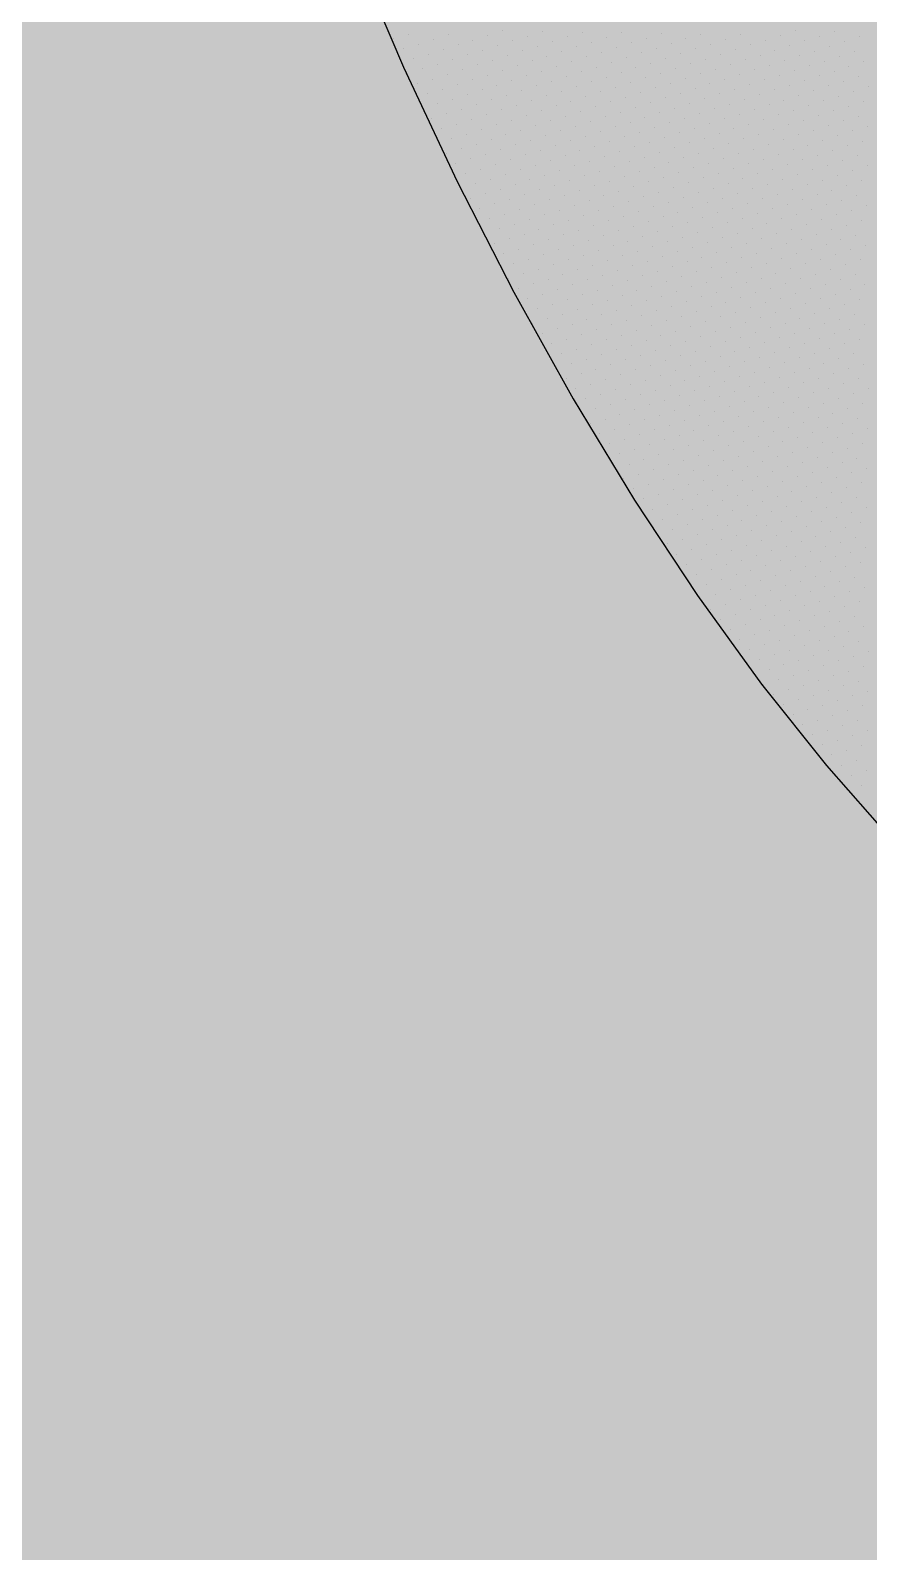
# Model space of a CAD drawing. Extents: x -427 to 62994, y 410 to 109394.
# Drawn here: x 62436.537 to 62437.392, y 108980.916 to 108982.467 of the extents above; entities that cross this region are included whole.
import ezdxf

# ---------------------------------------------------------------- set-up
doc = ezdxf.new("R2010")
doc.units = 0
doc.header["$MEASUREMENT"] = 0
for name, color, linetype in [('colore lago', 131, 'Continuous'), ('LIN010CO', 2, 'Continuous'), ('LIN018CO', 6, 'Continuous')]:
    doc.layers.add(name, color=color, linetype=linetype)

# ---------------------------------------------------------------- blocks, each defined once
blk = doc.blocks.new('*X43')
at = {"color": 0}
for p, q in [((261.756525, 628.51665), (261.756525, 628.51665)), ((261.762875, 628.51665), (261.762875, 628.51665)), ((261.769225, 628.51665), (261.769225, 628.51665)), ((261.775575, 628.51665), (261.775575, 628.51665)), ((261.781925, 628.51665), (261.781925, 628.51665)), ((261.788275, 628.51665), (261.788275, 628.51665)), ((261.794625, 628.51665), (261.794625, 628.51665)), ((261.800975, 628.51665), (261.800975, 628.51665)), ((261.807325, 628.51665), (261.807325, 628.51665)), ((261.813675, 628.51665), (261.813675, 628.51665)), ((261.820025, 628.51665), (261.820025, 628.51665)), ((261.7597, 628.5103), (261.7597, 628.5103)), ((261.76605, 628.5103), (261.76605, 628.5103)), ((261.7724, 628.5103), (261.7724, 628.5103)), ((261.77875, 628.5103), (261.77875, 628.5103)), ((261.7851, 628.5103), (261.7851, 628.5103)), ((261.79145, 628.5103), (261.79145, 628.5103)), ((261.7978, 628.5103), (261.7978, 628.5103)), ((261.80415, 628.5103), (261.80415, 628.5103)), ((261.8105, 628.5103), (261.8105, 628.5103)), ((261.81685, 628.5103), (261.81685, 628.5103)), ((261.8232, 628.5103), (261.8232, 628.5103)), ((261.82955, 628.5103), (261.82955, 628.5103)), ((261.8359, 628.5103), (261.8359, 628.5103)), ((261.84225, 628.5103), (261.84225, 628.5103)), ((261.8486, 628.5103), (261.8486, 628.5103)), ((261.85495, 628.5103), (261.85495, 628.5103)), ((261.8613, 628.5103), (261.8613, 628.5103)), ((261.86765, 628.5103), (261.86765, 628.5103)), ((261.769225, 628.50395), (261.769225, 628.50395)), ((261.775575, 628.50395), (261.775575, 628.50395)), ((261.781925, 628.50395), (261.781925, 628.50395)), ((261.788275, 628.50395), (261.788275, 628.50395)), ((261.794625, 628.50395), (261.794625, 628.50395)), ((261.800975, 628.50395), (261.800975, 628.50395)), ((261.807325, 628.50395), (261.807325, 628.50395)), ((261.813675, 628.50395), (261.813675, 628.50395)), ((261.820025, 628.50395), (261.820025, 628.50395)), ((261.826375, 628.50395), (261.826375, 628.50395)), ((261.832725, 628.50395), (261.832725, 628.50395)), ((261.839075, 628.50395), (261.839075, 628.50395)), ((261.845425, 628.50395), (261.845425, 628.50395)), ((261.851775, 628.50395), (261.851775, 628.50395)), ((261.858125, 628.50395), (261.858125, 628.50395)), ((261.864475, 628.50395), (261.864475, 628.50395)), ((261.870825, 628.50395), (261.870825, 628.50395)), ((261.877175, 628.50395), (261.877175, 628.50395)), ((261.883525, 628.50395), (261.883525, 628.50395)), ((261.889875, 628.50395), (261.889875, 628.50395)), ((261.896225, 628.50395), (261.896225, 628.50395)), ((261.902575, 628.50395), (261.902575, 628.50395)), ((261.7724, 628.4976), (261.7724, 628.4976)), ((261.77875, 628.4976), (261.77875, 628.4976)), ((261.7851, 628.4976), (261.7851, 628.4976)), ((261.79145, 628.4976), (261.79145, 628.4976)), ((261.7978, 628.4976), (261.7978, 628.4976)), ((261.80415, 628.4976), (261.80415, 628.4976)), ((261.8105, 628.4976), (261.8105, 628.4976)), ((261.81685, 628.4976), (261.81685, 628.4976)), ((261.8232, 628.4976), (261.8232, 628.4976)), ((261.82955, 628.4976), (261.82955, 628.4976)), ((261.8359, 628.4976), (261.8359, 628.4976)), ((261.84225, 628.4976), (261.84225, 628.4976)), ((261.8486, 628.4976), (261.8486, 628.4976)), ((261.85495, 628.4976), (261.85495, 628.4976)), ((261.8613, 628.4976), (261.8613, 628.4976)), ((261.86765, 628.4976), (261.86765, 628.4976)), ((261.874, 628.4976), (261.874, 628.4976)), ((261.88035, 628.4976), (261.88035, 628.4976)), ((261.8867, 628.4976), (261.8867, 628.4976)), ((261.89305, 628.4976), (261.89305, 628.4976)), ((261.8994, 628.4976), (261.8994, 628.4976)), ((261.90575, 628.4976), (261.90575, 628.4976)), ((261.9121, 628.4976), (261.9121, 628.4976)), ((261.91845, 628.4976), (261.91845, 628.4976)), ((261.9248, 628.4976), (261.9248, 628.4976)), ((261.93115, 628.4976), (261.93115, 628.4976)), ((261.781925, 628.49125), (261.781925, 628.49125)), ((261.788275, 628.49125), (261.788275, 628.49125)), ((261.794625, 628.49125), (261.794625, 628.49125)), ((261.800975, 628.49125), (261.800975, 628.49125)), ((261.807325, 628.49125), (261.807325, 628.49125)), ((261.813675, 628.49125), (261.813675, 628.49125)), ((261.820025, 628.49125), (261.820025, 628.49125)), ((261.826375, 628.49125), (261.826375, 628.49125)), ((261.832725, 628.49125), (261.832725, 628.49125)), ((261.839075, 628.49125), (261.839075, 628.49125)), ((261.845425, 628.49125), (261.845425, 628.49125)), ((261.851775, 628.49125), (261.851775, 628.49125)), ((261.858125, 628.49125), (261.858125, 628.49125)), ((261.864475, 628.49125), (261.864475, 628.49125)), ((261.870825, 628.49125), (261.870825, 628.49125)), ((261.877175, 628.49125), (261.877175, 628.49125)), ((261.883525, 628.49125), (261.883525, 628.49125)), ((261.889875, 628.49125), (261.889875, 628.49125)), ((261.896225, 628.49125), (261.896225, 628.49125)), ((261.902575, 628.49125), (261.902575, 628.49125)), ((261.908925, 628.49125), (261.908925, 628.49125)), ((261.915275, 628.49125), (261.915275, 628.49125)), ((261.921625, 628.49125), (261.921625, 628.49125)), ((261.927975, 628.49125), (261.927975, 628.49125)), ((261.934325, 628.49125), (261.934325, 628.49125)), ((261.940675, 628.49125), (261.940675, 628.49125)), ((261.947025, 628.49125), (261.947025, 628.49125)), ((261.953375, 628.49125), (261.953375, 628.49125)), ((261.959725, 628.49125), (261.959725, 628.49125)), ((261.7851, 628.4849), (261.7851, 628.4849)), ((261.79145, 628.4849), (261.79145, 628.4849)), ((261.7978, 628.4849), (261.7978, 628.4849)), ((261.80415, 628.4849), (261.80415, 628.4849)), ((261.8105, 628.4849), (261.8105, 628.4849)), ((261.81685, 628.4849), (261.81685, 628.4849)), ((261.8232, 628.4849), (261.8232, 628.4849)), ((261.82955, 628.4849), (261.82955, 628.4849)), ((261.8359, 628.4849), (261.8359, 628.4849)), ((261.84225, 628.4849), (261.84225, 628.4849)), ((261.8486, 628.4849), (261.8486, 628.4849)), ((261.85495, 628.4849), (261.85495, 628.4849)), ((261.8613, 628.4849), (261.8613, 628.4849)), ((261.86765, 628.4849), (261.86765, 628.4849)), ((261.874, 628.4849), (261.874, 628.4849)), ((261.88035, 628.4849), (261.88035, 628.4849)), ((261.8867, 628.4849), (261.8867, 628.4849)), ((261.89305, 628.4849), (261.89305, 628.4849)), ((261.8994, 628.4849), (261.8994, 628.4849)), ((261.90575, 628.4849), (261.90575, 628.4849)), ((261.9121, 628.4849), (261.9121, 628.4849)), ((261.91845, 628.4849), (261.91845, 628.4849)), ((261.9248, 628.4849), (261.9248, 628.4849)), ((261.93115, 628.4849), (261.93115, 628.4849)), ((261.9375, 628.4849), (261.9375, 628.4849)), ((261.94385, 628.4849), (261.94385, 628.4849)), ((261.9502, 628.4849), (261.9502, 628.4849)), ((261.95655, 628.4849), (261.95655, 628.4849)), ((261.9629, 628.4849), (261.9629, 628.4849)), ((261.96925, 628.4849), (261.96925, 628.4849)), ((261.9756, 628.4849), (261.9756, 628.4849)), ((261.98195, 628.4849), (261.98195, 628.4849)), ((261.9883, 628.4849), (261.9883, 628.4849)), ((261.794625, 628.47855), (261.794625, 628.47855)), ((261.800975, 628.47855), (261.800975, 628.47855)), ((261.807325, 628.47855), (261.807325, 628.47855)), ((261.813675, 628.47855), (261.813675, 628.47855)), ((261.820025, 628.47855), (261.820025, 628.47855)), ((261.826375, 628.47855), (261.826375, 628.47855)), ((261.832725, 628.47855), (261.832725, 628.47855)), ((261.839075, 628.47855), (261.839075, 628.47855)), ((261.845425, 628.47855), (261.845425, 628.47855)), ((261.851775, 628.47855), (261.851775, 628.47855)), ((261.858125, 628.47855), (261.858125, 628.47855)), ((261.864475, 628.47855), (261.864475, 628.47855)), ((261.870825, 628.47855), (261.870825, 628.47855)), ((261.877175, 628.47855), (261.877175, 628.47855)), ((261.883525, 628.47855), (261.883525, 628.47855)), ((261.889875, 628.47855), (261.889875, 628.47855)), ((261.896225, 628.47855), (261.896225, 628.47855)), ((261.902575, 628.47855), (261.902575, 628.47855)), ((261.908925, 628.47855), (261.908925, 628.47855)), ((261.915275, 628.47855), (261.915275, 628.47855)), ((261.921625, 628.47855), (261.921625, 628.47855)), ((261.927975, 628.47855), (261.927975, 628.47855)), ((261.934325, 628.47855), (261.934325, 628.47855)), ((261.940675, 628.47855), (261.940675, 628.47855)), ((261.947025, 628.47855), (261.947025, 628.47855)), ((261.953375, 628.47855), (261.953375, 628.47855)), ((261.959725, 628.47855), (261.959725, 628.47855)), ((261.966075, 628.47855), (261.966075, 628.47855)), ((261.972425, 628.47855), (261.972425, 628.47855)), ((261.978775, 628.47855), (261.978775, 628.47855)), ((261.985125, 628.47855), (261.985125, 628.47855)), ((261.991475, 628.47855), (261.991475, 628.47855)), ((261.997825, 628.47855), (261.997825, 628.47855)), ((262.004175, 628.47855), (262.004175, 628.47855)), ((262.010525, 628.47855), (262.010525, 628.47855)), ((261.7978, 628.4722), (261.7978, 628.4722)), ((261.80415, 628.4722), (261.80415, 628.4722)), ((261.8105, 628.4722), (261.8105, 628.4722)), ((261.81685, 628.4722), (261.81685, 628.4722)), ((261.8232, 628.4722), (261.8232, 628.4722)), ((261.82955, 628.4722), (261.82955, 628.4722)), ((261.8359, 628.4722), (261.8359, 628.4722)), ((261.84225, 628.4722), (261.84225, 628.4722)), ((261.8486, 628.4722), (261.8486, 628.4722)), ((261.85495, 628.4722), (261.85495, 628.4722)), ((261.8613, 628.4722), (261.8613, 628.4722)), ((261.86765, 628.4722), (261.86765, 628.4722)), ((261.874, 628.4722), (261.874, 628.4722)), ((261.88035, 628.4722), (261.88035, 628.4722)), ((261.8867, 628.4722), (261.8867, 628.4722)), ((261.89305, 628.4722), (261.89305, 628.4722)), ((261.8994, 628.4722), (261.8994, 628.4722)), ((261.90575, 628.4722), (261.90575, 628.4722)), ((261.9121, 628.4722), (261.9121, 628.4722)), ((261.91845, 628.4722), (261.91845, 628.4722)), ((261.9248, 628.4722), (261.9248, 628.4722)), ((261.93115, 628.4722), (261.93115, 628.4722)), ((261.9375, 628.4722), (261.9375, 628.4722)), ((261.94385, 628.4722), (261.94385, 628.4722)), ((261.9502, 628.4722), (261.9502, 628.4722)), ((261.95655, 628.4722), (261.95655, 628.4722)), ((261.9629, 628.4722), (261.9629, 628.4722)), ((261.96925, 628.4722), (261.96925, 628.4722)), ((261.9756, 628.4722), (261.9756, 628.4722)), ((261.98195, 628.4722), (261.98195, 628.4722)), ((261.9883, 628.4722), (261.9883, 628.4722)), ((261.99465, 628.4722), (261.99465, 628.4722)), ((262.001, 628.4722), (262.001, 628.4722)), ((262.00735, 628.4722), (262.00735, 628.4722)), ((262.0137, 628.4722), (262.0137, 628.4722)), ((262.02005, 628.4722), (262.02005, 628.4722)), ((262.0264, 628.4722), (262.0264, 628.4722)), ((262.03275, 628.4722), (262.03275, 628.4722)), ((261.807325, 628.46585), (261.807325, 628.46585)), ((261.813675, 628.46585), (261.813675, 628.46585)), ((261.820025, 628.46585), (261.820025, 628.46585)), ((261.826375, 628.46585), (261.826375, 628.46585)), ((261.832725, 628.46585), (261.832725, 628.46585)), ((261.839075, 628.46585), (261.839075, 628.46585)), ((261.845425, 628.46585), (261.845425, 628.46585)), ((261.851775, 628.46585), (261.851775, 628.46585)), ((261.858125, 628.46585), (261.858125, 628.46585)), ((261.864475, 628.46585), (261.864475, 628.46585)), ((261.870825, 628.46585), (261.870825, 628.46585)), ((261.877175, 628.46585), (261.877175, 628.46585)), ((261.883525, 628.46585), (261.883525, 628.46585)), ((261.889875, 628.46585), (261.889875, 628.46585)), ((261.896225, 628.46585), (261.896225, 628.46585)), ((261.902575, 628.46585), (261.902575, 628.46585)), ((261.908925, 628.46585), (261.908925, 628.46585)), ((261.915275, 628.46585), (261.915275, 628.46585)), ((261.921625, 628.46585), (261.921625, 628.46585)), ((261.927975, 628.46585), (261.927975, 628.46585)), ((261.934325, 628.46585), (261.934325, 628.46585)), ((261.940675, 628.46585), (261.940675, 628.46585)), ((261.947025, 628.46585), (261.947025, 628.46585)), ((261.953375, 628.46585), (261.953375, 628.46585)), ((261.959725, 628.46585), (261.959725, 628.46585)), ((261.966075, 628.46585), (261.966075, 628.46585)), ((261.972425, 628.46585), (261.972425, 628.46585)), ((261.978775, 628.46585), (261.978775, 628.46585)), ((261.985125, 628.46585), (261.985125, 628.46585)), ((261.991475, 628.46585), (261.991475, 628.46585)), ((261.997825, 628.46585), (261.997825, 628.46585)), ((262.004175, 628.46585), (262.004175, 628.46585)), ((262.010525, 628.46585), (262.010525, 628.46585)), ((262.016875, 628.46585), (262.016875, 628.46585)), ((262.023225, 628.46585), (262.023225, 628.46585)), ((262.029575, 628.46585), (262.029575, 628.46585)), ((262.035925, 628.46585), (262.035925, 628.46585)), ((262.042275, 628.46585), (262.042275, 628.46585)), ((262.048625, 628.46585), (262.048625, 628.46585)), ((262.054975, 628.46585), (262.054975, 628.46585)), ((261.81685, 628.4595), (261.81685, 628.4595)), ((261.8232, 628.4595), (261.8232, 628.4595)), ((261.82955, 628.4595), (261.82955, 628.4595)), ((261.8359, 628.4595), (261.8359, 628.4595)), ((261.84225, 628.4595), (261.84225, 628.4595)), ((261.8486, 628.4595), (261.8486, 628.4595)), ((261.85495, 628.4595), (261.85495, 628.4595)), ((261.8613, 628.4595), (261.8613, 628.4595)), ((261.86765, 628.4595), (261.86765, 628.4595)), ((261.874, 628.4595), (261.874, 628.4595)), ((261.88035, 628.4595), (261.88035, 628.4595)), ((261.8867, 628.4595), (261.8867, 628.4595)), ((261.89305, 628.4595), (261.89305, 628.4595)), ((261.8994, 628.4595), (261.8994, 628.4595)), ((261.90575, 628.4595), (261.90575, 628.4595)), ((261.9121, 628.4595), (261.9121, 628.4595)), ((261.91845, 628.4595), (261.91845, 628.4595)), ((261.9248, 628.4595), (261.9248, 628.4595)), ((261.93115, 628.4595), (261.93115, 628.4595)), ((261.9375, 628.4595), (261.9375, 628.4595)), ((261.94385, 628.4595), (261.94385, 628.4595)), ((261.9502, 628.4595), (261.9502, 628.4595)), ((261.95655, 628.4595), (261.95655, 628.4595)), ((261.9629, 628.4595), (261.9629, 628.4595)), ((261.96925, 628.4595), (261.96925, 628.4595)), ((261.9756, 628.4595), (261.9756, 628.4595)), ((261.98195, 628.4595), (261.98195, 628.4595)), ((261.9883, 628.4595), (261.9883, 628.4595)), ((261.99465, 628.4595), (261.99465, 628.4595)), ((262.001, 628.4595), (262.001, 628.4595)), ((262.00735, 628.4595), (262.00735, 628.4595)), ((262.0137, 628.4595), (262.0137, 628.4595)), ((262.02005, 628.4595), (262.02005, 628.4595)), ((262.0264, 628.4595), (262.0264, 628.4595)), ((262.03275, 628.4595), (262.03275, 628.4595)), ((262.0391, 628.4595), (262.0391, 628.4595)), ((262.04545, 628.4595), (262.04545, 628.4595)), ((262.0518, 628.4595), (262.0518, 628.4595)), ((262.05815, 628.4595), (262.05815, 628.4595)), ((262.0645, 628.4595), (262.0645, 628.4595)), ((262.07085, 628.4595), (262.07085, 628.4595)), ((261.820025, 628.45315), (261.820025, 628.45315)), ((261.826375, 628.45315), (261.826375, 628.45315)), ((261.832725, 628.45315), (261.832725, 628.45315)), ((261.839075, 628.45315), (261.839075, 628.45315)), ((261.845425, 628.45315), (261.845425, 628.45315)), ((261.851775, 628.45315), (261.851775, 628.45315)), ((261.858125, 628.45315), (261.858125, 628.45315)), ((261.864475, 628.45315), (261.864475, 628.45315)), ((261.870825, 628.45315), (261.870825, 628.45315)), ((261.877175, 628.45315), (261.877175, 628.45315)), ((261.883525, 628.45315), (261.883525, 628.45315)), ((261.889875, 628.45315), (261.889875, 628.45315)), ((261.896225, 628.45315), (261.896225, 628.45315)), ((261.902575, 628.45315), (261.902575, 628.45315)), ((261.908925, 628.45315), (261.908925, 628.45315)), ((261.915275, 628.45315), (261.915275, 628.45315)), ((261.921625, 628.45315), (261.921625, 628.45315)), ((261.927975, 628.45315), (261.927975, 628.45315)), ((261.934325, 628.45315), (261.934325, 628.45315)), ((261.940675, 628.45315), (261.940675, 628.45315)), ((261.947025, 628.45315), (261.947025, 628.45315)), ((261.953375, 628.45315), (261.953375, 628.45315)), ((261.959725, 628.45315), (261.959725, 628.45315)), ((261.966075, 628.45315), (261.966075, 628.45315)), ((261.972425, 628.45315), (261.972425, 628.45315)), ((261.978775, 628.45315), (261.978775, 628.45315)), ((261.985125, 628.45315), (261.985125, 628.45315)), ((261.991475, 628.45315), (261.991475, 628.45315)), ((261.997825, 628.45315), (261.997825, 628.45315)), ((262.004175, 628.45315), (262.004175, 628.45315)), ((262.010525, 628.45315), (262.010525, 628.45315)), ((262.016875, 628.45315), (262.016875, 628.45315)), ((262.023225, 628.45315), (262.023225, 628.45315)), ((262.029575, 628.45315), (262.029575, 628.45315)), ((262.035925, 628.45315), (262.035925, 628.45315)), ((262.042275, 628.45315), (262.042275, 628.45315)), ((262.048625, 628.45315), (262.048625, 628.45315)), ((262.054975, 628.45315), (262.054975, 628.45315)), ((262.061325, 628.45315), (262.061325, 628.45315)), ((262.067675, 628.45315), (262.067675, 628.45315)), ((262.074025, 628.45315), (262.074025, 628.45315)), ((262.080375, 628.45315), (262.080375, 628.45315)), ((262.086725, 628.45315), (262.086725, 628.45315)), ((262.093075, 628.45315), (262.093075, 628.45315)), ((261.82955, 628.4468), (261.82955, 628.4468)), ((261.8359, 628.4468), (261.8359, 628.4468)), ((261.84225, 628.4468), (261.84225, 628.4468)), ((261.8486, 628.4468), (261.8486, 628.4468)), ((261.85495, 628.4468), (261.85495, 628.4468)), ((261.8613, 628.4468), (261.8613, 628.4468)), ((261.86765, 628.4468), (261.86765, 628.4468)), ((261.874, 628.4468), (261.874, 628.4468)), ((261.88035, 628.4468), (261.88035, 628.4468)), ((261.8867, 628.4468), (261.8867, 628.4468)), ((261.89305, 628.4468), (261.89305, 628.4468)), ((261.8994, 628.4468), (261.8994, 628.4468)), ((261.90575, 628.4468), (261.90575, 628.4468)), ((261.9121, 628.4468), (261.9121, 628.4468)), ((261.91845, 628.4468), (261.91845, 628.4468)), ((261.9248, 628.4468), (261.9248, 628.4468)), ((261.93115, 628.4468), (261.93115, 628.4468)), ((261.9375, 628.4468), (261.9375, 628.4468)), ((261.94385, 628.4468), (261.94385, 628.4468)), ((261.9502, 628.4468), (261.9502, 628.4468)), ((261.95655, 628.4468), (261.95655, 628.4468)), ((261.9629, 628.4468), (261.9629, 628.4468)), ((261.96925, 628.4468), (261.96925, 628.4468)), ((261.9756, 628.4468), (261.9756, 628.4468)), ((261.98195, 628.4468), (261.98195, 628.4468)), ((261.9883, 628.4468), (261.9883, 628.4468)), ((261.99465, 628.4468), (261.99465, 628.4468)), ((262.001, 628.4468), (262.001, 628.4468)), ((262.00735, 628.4468), (262.00735, 628.4468)), ((262.0137, 628.4468), (262.0137, 628.4468)), ((262.02005, 628.4468), (262.02005, 628.4468)), ((262.0264, 628.4468), (262.0264, 628.4468)), ((262.03275, 628.4468), (262.03275, 628.4468)), ((262.0391, 628.4468), (262.0391, 628.4468)), ((262.04545, 628.4468), (262.04545, 628.4468)), ((262.0518, 628.4468), (262.0518, 628.4468)), ((262.05815, 628.4468), (262.05815, 628.4468)), ((262.0645, 628.4468), (262.0645, 628.4468)), ((262.07085, 628.4468), (262.07085, 628.4468)), ((262.0772, 628.4468), (262.0772, 628.4468)), ((262.08355, 628.4468), (262.08355, 628.4468)), ((262.0899, 628.4468), (262.0899, 628.4468)), ((262.09625, 628.4468), (262.09625, 628.4468)), ((262.1026, 628.4468), (262.1026, 628.4468)), ((262.10895, 628.4468), (262.10895, 628.4468)), ((261.832725, 628.44045), (261.832725, 628.44045)), ((261.839075, 628.44045), (261.839075, 628.44045)), ((261.84225, 628.4341), (261.84225, 628.4341)), ((261.845425, 628.44045), (261.845425, 628.44045)), ((261.8486, 628.4341), (261.8486, 628.4341)), ((261.851775, 628.44045), (261.851775, 628.44045)), ((261.85495, 628.4341), (261.85495, 628.4341)), ((261.858125, 628.44045), (261.858125, 628.44045)), ((261.8613, 628.4341), (261.8613, 628.4341)), ((261.864475, 628.44045), (261.864475, 628.44045)), ((261.86765, 628.4341), (261.86765, 628.4341)), ((261.870825, 628.44045), (261.870825, 628.44045)), ((261.874, 628.4341), (261.874, 628.4341)), ((261.877175, 628.44045), (261.877175, 628.44045)), ((261.88035, 628.4341), (261.88035, 628.4341)), ((261.883525, 628.44045), (261.883525, 628.44045)), ((261.8867, 628.4341), (261.8867, 628.4341)), ((261.889875, 628.44045), (261.889875, 628.44045)), ((261.89305, 628.4341), (261.89305, 628.4341)), ((261.896225, 628.44045), (261.896225, 628.44045)), ((261.8994, 628.4341), (261.8994, 628.4341)), ((261.902575, 628.44045), (261.902575, 628.44045)), ((261.90575, 628.4341), (261.90575, 628.4341)), ((261.908925, 628.44045), (261.908925, 628.44045)), ((261.9121, 628.4341), (261.9121, 628.4341)), ((261.915275, 628.44045), (261.915275, 628.44045)), ((261.91845, 628.4341), (261.91845, 628.4341)), ((261.921625, 628.44045), (261.921625, 628.44045)), ((261.9248, 628.4341), (261.9248, 628.4341)), ((261.927975, 628.44045), (261.927975, 628.44045)), ((261.93115, 628.4341), (261.93115, 628.4341)), ((261.934325, 628.44045), (261.934325, 628.44045)), ((261.9375, 628.4341), (261.9375, 628.4341)), ((261.940675, 628.44045), (261.940675, 628.44045)), ((261.94385, 628.4341), (261.94385, 628.4341)), ((261.947025, 628.44045), (261.947025, 628.44045)), ((261.9502, 628.4341), (261.9502, 628.4341)), ((261.953375, 628.44045), (261.953375, 628.44045)), ((261.95655, 628.4341), (261.95655, 628.4341)), ((261.959725, 628.44045), (261.959725, 628.44045)), ((261.9629, 628.4341), (261.9629, 628.4341)), ((261.966075, 628.44045), (261.966075, 628.44045)), ((261.96925, 628.4341), (261.96925, 628.4341)), ((261.972425, 628.44045), (261.972425, 628.44045)), ((261.9756, 628.4341), (261.9756, 628.4341)), ((261.978775, 628.44045), (261.978775, 628.44045)), ((261.98195, 628.4341), (261.98195, 628.4341)), ((261.985125, 628.44045), (261.985125, 628.44045)), ((261.9883, 628.4341), (261.9883, 628.4341)), ((261.991475, 628.44045), (261.991475, 628.44045)), ((261.99465, 628.4341), (261.99465, 628.4341)), ((261.997825, 628.44045), (261.997825, 628.44045)), ((262.001, 628.4341), (262.001, 628.4341)), ((262.004175, 628.44045), (262.004175, 628.44045)), ((262.00735, 628.4341), (262.00735, 628.4341)), ((262.010525, 628.44045), (262.010525, 628.44045)), ((262.0137, 628.4341), (262.0137, 628.4341)), ((262.016875, 628.44045), (262.016875, 628.44045)), ((262.02005, 628.4341), (262.02005, 628.4341)), ((262.023225, 628.44045), (262.023225, 628.44045)), ((262.0264, 628.4341), (262.0264, 628.4341)), ((262.029575, 628.44045), (262.029575, 628.44045)), ((262.03275, 628.4341), (262.03275, 628.4341)), ((262.035925, 628.44045), (262.035925, 628.44045)), ((262.0391, 628.4341), (262.0391, 628.4341)), ((262.042275, 628.44045), (262.042275, 628.44045)), ((262.04545, 628.4341), (262.04545, 628.4341)), ((262.048625, 628.44045), (262.048625, 628.44045)), ((262.0518, 628.4341), (262.0518, 628.4341)), ((262.054975, 628.44045), (262.054975, 628.44045)), ((262.05815, 628.4341), (262.05815, 628.4341)), ((262.061325, 628.44045), (262.061325, 628.44045)), ((262.0645, 628.4341), (262.0645, 628.4341)), ((262.067675, 628.44045), (262.067675, 628.44045)), ((262.07085, 628.4341), (262.07085, 628.4341)), ((262.074025, 628.44045), (262.074025, 628.44045)), ((262.0772, 628.4341), (262.0772, 628.4341)), ((262.080375, 628.44045), (262.080375, 628.44045)), ((262.08355, 628.4341), (262.08355, 628.4341)), ((262.086725, 628.44045), (262.086725, 628.44045)), ((262.0899, 628.4341), (262.0899, 628.4341)), ((262.093075, 628.44045), (262.093075, 628.44045)), ((262.09625, 628.4341), (262.09625, 628.4341)), ((262.099425, 628.44045), (262.099425, 628.44045)), ((262.1026, 628.4341), (262.1026, 628.4341)), ((262.105775, 628.44045), (262.105775, 628.44045)), ((262.10895, 628.4341), (262.10895, 628.4341)), ((262.112125, 628.44045), (262.112125, 628.44045)), ((262.1153, 628.4341), (262.1153, 628.4341)), ((262.118475, 628.44045), (262.118475, 628.44045)), ((262.12165, 628.4341), (262.12165, 628.4341)), ((262.124825, 628.44045), (262.124825, 628.44045)), ((262.128, 628.4341), (262.128, 628.4341)), ((262.131175, 628.44045), (262.131175, 628.44045)), ((262.13435, 628.4341), (262.13435, 628.4341)), ((262.1407, 628.4341), (262.1407, 628.4341)), ((262.14705, 628.4341), (262.14705, 628.4341)), ((261.845425, 628.42775), (261.845425, 628.42775)), ((261.851775, 628.42775), (261.851775, 628.42775)), ((261.858125, 628.42775), (261.858125, 628.42775)), ((261.864475, 628.42775), (261.864475, 628.42775)), ((261.870825, 628.42775), (261.870825, 628.42775)), ((261.877175, 628.42775), (261.877175, 628.42775)), ((261.883525, 628.42775), (261.883525, 628.42775)), ((261.889875, 628.42775), (261.889875, 628.42775)), ((261.896225, 628.42775), (261.896225, 628.42775)), ((261.902575, 628.42775), (261.902575, 628.42775)), ((261.908925, 628.42775), (261.908925, 628.42775)), ((261.915275, 628.42775), (261.915275, 628.42775)), ((261.921625, 628.42775), (261.921625, 628.42775)), ((261.927975, 628.42775), (261.927975, 628.42775)), ((261.934325, 628.42775), (261.934325, 628.42775)), ((261.940675, 628.42775), (261.940675, 628.42775)), ((261.947025, 628.42775), (261.947025, 628.42775)), ((261.953375, 628.42775), (261.953375, 628.42775)), ((261.959725, 628.42775), (261.959725, 628.42775)), ((261.966075, 628.42775), (261.966075, 628.42775)), ((261.972425, 628.42775), (261.972425, 628.42775)), ((261.978775, 628.42775), (261.978775, 628.42775)), ((261.985125, 628.42775), (261.985125, 628.42775)), ((261.991475, 628.42775), (261.991475, 628.42775)), ((261.997825, 628.42775), (261.997825, 628.42775)), ((262.004175, 628.42775), (262.004175, 628.42775)), ((262.010525, 628.42775), (262.010525, 628.42775)), ((262.016875, 628.42775), (262.016875, 628.42775)), ((262.023225, 628.42775), (262.023225, 628.42775)), ((262.029575, 628.42775), (262.029575, 628.42775)), ((262.035925, 628.42775), (262.035925, 628.42775)), ((262.042275, 628.42775), (262.042275, 628.42775)), ((262.048625, 628.42775), (262.048625, 628.42775)), ((262.054975, 628.42775), (262.054975, 628.42775)), ((262.061325, 628.42775), (262.061325, 628.42775)), ((262.067675, 628.42775), (262.067675, 628.42775)), ((262.074025, 628.42775), (262.074025, 628.42775)), ((262.080375, 628.42775), (262.080375, 628.42775)), ((262.086725, 628.42775), (262.086725, 628.42775)), ((262.093075, 628.42775), (262.093075, 628.42775)), ((262.099425, 628.42775), (262.099425, 628.42775)), ((262.105775, 628.42775), (262.105775, 628.42775)), ((262.112125, 628.42775), (262.112125, 628.42775)), ((262.118475, 628.42775), (262.118475, 628.42775)), ((262.124825, 628.42775), (262.124825, 628.42775)), ((262.131175, 628.42775), (262.131175, 628.42775)), ((262.137525, 628.42775), (262.137525, 628.42775)), ((262.143875, 628.42775), (262.143875, 628.42775)), ((261.85495, 628.4214), (261.85495, 628.4214)), ((261.8613, 628.4214), (261.8613, 628.4214)), ((261.86765, 628.4214), (261.86765, 628.4214)), ((261.874, 628.4214), (261.874, 628.4214)), ((261.88035, 628.4214), (261.88035, 628.4214)), ((261.8867, 628.4214), (261.8867, 628.4214)), ((261.89305, 628.4214), (261.89305, 628.4214)), ((261.8994, 628.4214), (261.8994, 628.4214)), ((261.90575, 628.4214), (261.90575, 628.4214)), ((261.9121, 628.4214), (261.9121, 628.4214)), ((261.91845, 628.4214), (261.91845, 628.4214)), ((261.9248, 628.4214), (261.9248, 628.4214)), ((261.93115, 628.4214), (261.93115, 628.4214)), ((261.9375, 628.4214), (261.9375, 628.4214)), ((261.94385, 628.4214), (261.94385, 628.4214)), ((261.9502, 628.4214), (261.9502, 628.4214)), ((261.95655, 628.4214), (261.95655, 628.4214)), ((261.9629, 628.4214), (261.9629, 628.4214)), ((261.96925, 628.4214), (261.96925, 628.4214)), ((261.9756, 628.4214), (261.9756, 628.4214)), ((261.98195, 628.4214), (261.98195, 628.4214)), ((261.9883, 628.4214), (261.9883, 628.4214)), ((261.99465, 628.4214), (261.99465, 628.4214)), ((262.001, 628.4214), (262.001, 628.4214)), ((262.00735, 628.4214), (262.00735, 628.4214)), ((262.0137, 628.4214), (262.0137, 628.4214)), ((262.02005, 628.4214), (262.02005, 628.4214)), ((262.0264, 628.4214), (262.0264, 628.4214)), ((262.03275, 628.4214), (262.03275, 628.4214)), ((262.0391, 628.4214), (262.0391, 628.4214)), ((262.04545, 628.4214), (262.04545, 628.4214)), ((262.0518, 628.4214), (262.0518, 628.4214)), ((262.05815, 628.4214), (262.05815, 628.4214)), ((262.0645, 628.4214), (262.0645, 628.4214)), ((262.07085, 628.4214), (262.07085, 628.4214)), ((262.0772, 628.4214), (262.0772, 628.4214)), ((262.08355, 628.4214), (262.08355, 628.4214)), ((262.0899, 628.4214), (262.0899, 628.4214)), ((262.09625, 628.4214), (262.09625, 628.4214)), ((262.1026, 628.4214), (262.1026, 628.4214)), ((262.10895, 628.4214), (262.10895, 628.4214)), ((262.1153, 628.4214), (262.1153, 628.4214)), ((262.12165, 628.4214), (262.12165, 628.4214)), ((262.128, 628.4214), (262.128, 628.4214)), ((262.13435, 628.4214), (262.13435, 628.4214)), ((261.858125, 628.41505), (261.858125, 628.41505)), ((261.864475, 628.41505), (261.864475, 628.41505)), ((261.870825, 628.41505), (261.870825, 628.41505)), ((261.877175, 628.41505), (261.877175, 628.41505)), ((261.883525, 628.41505), (261.883525, 628.41505)), ((261.889875, 628.41505), (261.889875, 628.41505)), ((261.896225, 628.41505), (261.896225, 628.41505)), ((261.902575, 628.41505), (261.902575, 628.41505)), ((261.908925, 628.41505), (261.908925, 628.41505)), ((261.915275, 628.41505), (261.915275, 628.41505)), ((261.921625, 628.41505), (261.921625, 628.41505)), ((261.927975, 628.41505), (261.927975, 628.41505)), ((261.934325, 628.41505), (261.934325, 628.41505)), ((261.940675, 628.41505), (261.940675, 628.41505)), ((261.947025, 628.41505), (261.947025, 628.41505)), ((261.953375, 628.41505), (261.953375, 628.41505)), ((261.959725, 628.41505), (261.959725, 628.41505)), ((261.966075, 628.41505), (261.966075, 628.41505)), ((261.972425, 628.41505), (261.972425, 628.41505)), ((261.978775, 628.41505), (261.978775, 628.41505)), ((261.985125, 628.41505), (261.985125, 628.41505)), ((261.991475, 628.41505), (261.991475, 628.41505)), ((261.997825, 628.41505), (261.997825, 628.41505)), ((262.004175, 628.41505), (262.004175, 628.41505)), ((262.010525, 628.41505), (262.010525, 628.41505)), ((262.016875, 628.41505), (262.016875, 628.41505)), ((262.023225, 628.41505), (262.023225, 628.41505)), ((262.029575, 628.41505), (262.029575, 628.41505)), ((262.035925, 628.41505), (262.035925, 628.41505)), ((262.042275, 628.41505), (262.042275, 628.41505)), ((262.048625, 628.41505), (262.048625, 628.41505)), ((262.054975, 628.41505), (262.054975, 628.41505)), ((262.061325, 628.41505), (262.061325, 628.41505)), ((262.067675, 628.41505), (262.067675, 628.41505)), ((262.074025, 628.41505), (262.074025, 628.41505)), ((262.080375, 628.41505), (262.080375, 628.41505)), ((262.086725, 628.41505), (262.086725, 628.41505)), ((262.093075, 628.41505), (262.093075, 628.41505)), ((262.099425, 628.41505), (262.099425, 628.41505)), ((262.105775, 628.41505), (262.105775, 628.41505)), ((262.112125, 628.41505), (262.112125, 628.41505)), ((262.118475, 628.41505), (262.118475, 628.41505)), ((262.124825, 628.41505), (262.124825, 628.41505)), ((262.131175, 628.41505), (262.131175, 628.41505)), ((261.86765, 628.4087), (261.86765, 628.4087)), ((261.874, 628.4087), (261.874, 628.4087)), ((261.88035, 628.4087), (261.88035, 628.4087)), ((261.8867, 628.4087), (261.8867, 628.4087)), ((261.89305, 628.4087), (261.89305, 628.4087)), ((261.8994, 628.4087), (261.8994, 628.4087)), ((261.90575, 628.4087), (261.90575, 628.4087)), ((261.9121, 628.4087), (261.9121, 628.4087)), ((261.91845, 628.4087), (261.91845, 628.4087)), ((261.9248, 628.4087), (261.9248, 628.4087)), ((261.93115, 628.4087), (261.93115, 628.4087)), ((261.9375, 628.4087), (261.9375, 628.4087)), ((261.94385, 628.4087), (261.94385, 628.4087)), ((261.9502, 628.4087), (261.9502, 628.4087)), ((261.95655, 628.4087), (261.95655, 628.4087)), ((261.9629, 628.4087), (261.9629, 628.4087)), ((261.96925, 628.4087), (261.96925, 628.4087)), ((261.9756, 628.4087), (261.9756, 628.4087)), ((261.98195, 628.4087), (261.98195, 628.4087)), ((261.9883, 628.4087), (261.9883, 628.4087)), ((261.99465, 628.4087), (261.99465, 628.4087)), ((262.001, 628.4087), (262.001, 628.4087)), ((262.00735, 628.4087), (262.00735, 628.4087)), ((262.0137, 628.4087), (262.0137, 628.4087)), ((262.02005, 628.4087), (262.02005, 628.4087)), ((262.0264, 628.4087), (262.0264, 628.4087)), ((262.03275, 628.4087), (262.03275, 628.4087)), ((262.0391, 628.4087), (262.0391, 628.4087)), ((262.04545, 628.4087), (262.04545, 628.4087)), ((262.0518, 628.4087), (262.0518, 628.4087)), ((262.05815, 628.4087), (262.05815, 628.4087)), ((262.0645, 628.4087), (262.0645, 628.4087)), ((262.07085, 628.4087), (262.07085, 628.4087)), ((262.0772, 628.4087), (262.0772, 628.4087)), ((262.08355, 628.4087), (262.08355, 628.4087)), ((262.0899, 628.4087), (262.0899, 628.4087)), ((262.09625, 628.4087), (262.09625, 628.4087)), ((262.1026, 628.4087), (262.1026, 628.4087)), ((262.10895, 628.4087), (262.10895, 628.4087)), ((262.1153, 628.4087), (262.1153, 628.4087)), ((262.12165, 628.4087), (262.12165, 628.4087)), ((261.870825, 628.40235), (261.870825, 628.40235)), ((261.877175, 628.40235), (261.877175, 628.40235)), ((261.883525, 628.40235), (261.883525, 628.40235)), ((261.889875, 628.40235), (261.889875, 628.40235)), ((261.896225, 628.40235), (261.896225, 628.40235)), ((261.902575, 628.40235), (261.902575, 628.40235)), ((261.908925, 628.40235), (261.908925, 628.40235)), ((261.915275, 628.40235), (261.915275, 628.40235)), ((261.921625, 628.40235), (261.921625, 628.40235)), ((261.927975, 628.40235), (261.927975, 628.40235)), ((261.934325, 628.40235), (261.934325, 628.40235)), ((261.940675, 628.40235), (261.940675, 628.40235)), ((261.947025, 628.40235), (261.947025, 628.40235)), ((261.953375, 628.40235), (261.953375, 628.40235)), ((261.959725, 628.40235), (261.959725, 628.40235)), ((261.966075, 628.40235), (261.966075, 628.40235)), ((261.972425, 628.40235), (261.972425, 628.40235)), ((261.978775, 628.40235), (261.978775, 628.40235)), ((261.985125, 628.40235), (261.985125, 628.40235)), ((261.991475, 628.40235), (261.991475, 628.40235)), ((261.997825, 628.40235), (261.997825, 628.40235)), ((262.004175, 628.40235), (262.004175, 628.40235)), ((262.010525, 628.40235), (262.010525, 628.40235)), ((262.016875, 628.40235), (262.016875, 628.40235)), ((262.023225, 628.40235), (262.023225, 628.40235)), ((262.029575, 628.40235), (262.029575, 628.40235)), ((262.035925, 628.40235), (262.035925, 628.40235)), ((262.042275, 628.40235), (262.042275, 628.40235)), ((262.048625, 628.40235), (262.048625, 628.40235)), ((262.054975, 628.40235), (262.054975, 628.40235)), ((262.061325, 628.40235), (262.061325, 628.40235)), ((262.067675, 628.40235), (262.067675, 628.40235)), ((262.074025, 628.40235), (262.074025, 628.40235)), ((262.080375, 628.40235), (262.080375, 628.40235)), ((262.086725, 628.40235), (262.086725, 628.40235)), ((262.093075, 628.40235), (262.093075, 628.40235)), ((262.099425, 628.40235), (262.099425, 628.40235)), ((262.105775, 628.40235), (262.105775, 628.40235)), ((262.112125, 628.40235), (262.112125, 628.40235)), ((262.118475, 628.40235), (262.118475, 628.40235)), ((261.88035, 628.396), (261.88035, 628.396)), ((261.8867, 628.396), (261.8867, 628.396)), ((261.89305, 628.396), (261.89305, 628.396)), ((261.8994, 628.396), (261.8994, 628.396)), ((261.90575, 628.396), (261.90575, 628.396)), ((261.9121, 628.396), (261.9121, 628.396)), ((261.91845, 628.396), (261.91845, 628.396)), ((261.9248, 628.396), (261.9248, 628.396)), ((261.93115, 628.396), (261.93115, 628.396)), ((261.9375, 628.396), (261.9375, 628.396)), ((261.94385, 628.396), (261.94385, 628.396)), ((261.9502, 628.396), (261.9502, 628.396)), ((261.95655, 628.396), (261.95655, 628.396)), ((261.9629, 628.396), (261.9629, 628.396)), ((261.96925, 628.396), (261.96925, 628.396)), ((261.9756, 628.396), (261.9756, 628.396)), ((261.98195, 628.396), (261.98195, 628.396)), ((261.9883, 628.396), (261.9883, 628.396)), ((261.99465, 628.396), (261.99465, 628.396)), ((262.001, 628.396), (262.001, 628.396)), ((262.00735, 628.396), (262.00735, 628.396)), ((262.0137, 628.396), (262.0137, 628.396)), ((262.02005, 628.396), (262.02005, 628.396)), ((262.0264, 628.396), (262.0264, 628.396)), ((262.03275, 628.396), (262.03275, 628.396)), ((262.0391, 628.396), (262.0391, 628.396)), ((262.04545, 628.396), (262.04545, 628.396)), ((262.0518, 628.396), (262.0518, 628.396)), ((262.05815, 628.396), (262.05815, 628.396)), ((262.0645, 628.396), (262.0645, 628.396)), ((262.07085, 628.396), (262.07085, 628.396)), ((262.0772, 628.396), (262.0772, 628.396)), ((262.08355, 628.396), (262.08355, 628.396)), ((262.0899, 628.396), (262.0899, 628.396)), ((262.09625, 628.396), (262.09625, 628.396)), ((262.1026, 628.396), (262.1026, 628.396)), ((262.10895, 628.396), (262.10895, 628.396)), ((262.1153, 628.396), (262.1153, 628.396)), ((261.883525, 628.38965), (261.883525, 628.38965)), ((261.889875, 628.38965), (261.889875, 628.38965)), ((261.896225, 628.38965), (261.896225, 628.38965)), ((261.902575, 628.38965), (261.902575, 628.38965)), ((261.908925, 628.38965), (261.908925, 628.38965)), ((261.915275, 628.38965), (261.915275, 628.38965)), ((261.921625, 628.38965), (261.921625, 628.38965)), ((261.927975, 628.38965), (261.927975, 628.38965)), ((261.934325, 628.38965), (261.934325, 628.38965)), ((261.940675, 628.38965), (261.940675, 628.38965)), ((261.947025, 628.38965), (261.947025, 628.38965)), ((261.953375, 628.38965), (261.953375, 628.38965)), ((261.959725, 628.38965), (261.959725, 628.38965)), ((261.966075, 628.38965), (261.966075, 628.38965)), ((261.972425, 628.38965), (261.972425, 628.38965)), ((261.978775, 628.38965), (261.978775, 628.38965)), ((261.985125, 628.38965), (261.985125, 628.38965)), ((261.991475, 628.38965), (261.991475, 628.38965)), ((261.997825, 628.38965), (261.997825, 628.38965)), ((262.004175, 628.38965), (262.004175, 628.38965)), ((262.010525, 628.38965), (262.010525, 628.38965)), ((262.016875, 628.38965), (262.016875, 628.38965)), ((262.023225, 628.38965), (262.023225, 628.38965)), ((262.029575, 628.38965), (262.029575, 628.38965)), ((262.035925, 628.38965), (262.035925, 628.38965)), ((262.042275, 628.38965), (262.042275, 628.38965)), ((262.048625, 628.38965), (262.048625, 628.38965)), ((262.054975, 628.38965), (262.054975, 628.38965)), ((262.061325, 628.38965), (262.061325, 628.38965)), ((262.067675, 628.38965), (262.067675, 628.38965)), ((262.074025, 628.38965), (262.074025, 628.38965)), ((262.080375, 628.38965), (262.080375, 628.38965)), ((262.086725, 628.38965), (262.086725, 628.38965)), ((262.093075, 628.38965), (262.093075, 628.38965)), ((262.099425, 628.38965), (262.099425, 628.38965)), ((262.105775, 628.38965), (262.105775, 628.38965)), ((261.89305, 628.3833), (261.89305, 628.3833)), ((261.8994, 628.3833), (261.8994, 628.3833)), ((261.90575, 628.3833), (261.90575, 628.3833)), ((261.9121, 628.3833), (261.9121, 628.3833)), ((261.91845, 628.3833), (261.91845, 628.3833)), ((261.9248, 628.3833), (261.9248, 628.3833)), ((261.93115, 628.3833), (261.93115, 628.3833)), ((261.9375, 628.3833), (261.9375, 628.3833)), ((261.94385, 628.3833), (261.94385, 628.3833)), ((261.9502, 628.3833), (261.9502, 628.3833)), ((261.95655, 628.3833), (261.95655, 628.3833)), ((261.9629, 628.3833), (261.9629, 628.3833)), ((261.96925, 628.3833), (261.96925, 628.3833)), ((261.9756, 628.3833), (261.9756, 628.3833)), ((261.98195, 628.3833), (261.98195, 628.3833)), ((261.9883, 628.3833), (261.9883, 628.3833)), ((261.99465, 628.3833), (261.99465, 628.3833)), ((262.001, 628.3833), (262.001, 628.3833)), ((262.00735, 628.3833), (262.00735, 628.3833)), ((262.0137, 628.3833), (262.0137, 628.3833)), ((262.02005, 628.3833), (262.02005, 628.3833)), ((262.0264, 628.3833), (262.0264, 628.3833)), ((262.03275, 628.3833), (262.03275, 628.3833)), ((262.0391, 628.3833), (262.0391, 628.3833)), ((262.04545, 628.3833), (262.04545, 628.3833)), ((262.0518, 628.3833), (262.0518, 628.3833)), ((262.05815, 628.3833), (262.05815, 628.3833)), ((262.0645, 628.3833), (262.0645, 628.3833)), ((262.07085, 628.3833), (262.07085, 628.3833)), ((262.0772, 628.3833), (262.0772, 628.3833)), ((262.08355, 628.3833), (262.08355, 628.3833)), ((262.0899, 628.3833), (262.0899, 628.3833)), ((262.09625, 628.3833), (262.09625, 628.3833)), ((262.1026, 628.3833), (262.1026, 628.3833)), ((261.902575, 628.37695), (261.902575, 628.37695)), ((261.908925, 628.37695), (261.908925, 628.37695)), ((261.915275, 628.37695), (261.915275, 628.37695)), ((261.921625, 628.37695), (261.921625, 628.37695)), ((261.927975, 628.37695), (261.927975, 628.37695)), ((261.934325, 628.37695), (261.934325, 628.37695)), ((261.940675, 628.37695), (261.940675, 628.37695)), ((261.947025, 628.37695), (261.947025, 628.37695)), ((261.953375, 628.37695), (261.953375, 628.37695)), ((261.959725, 628.37695), (261.959725, 628.37695)), ((261.966075, 628.37695), (261.966075, 628.37695)), ((261.972425, 628.37695), (261.972425, 628.37695)), ((261.978775, 628.37695), (261.978775, 628.37695)), ((261.985125, 628.37695), (261.985125, 628.37695)), ((261.991475, 628.37695), (261.991475, 628.37695)), ((261.997825, 628.37695), (261.997825, 628.37695)), ((262.004175, 628.37695), (262.004175, 628.37695)), ((262.010525, 628.37695), (262.010525, 628.37695)), ((262.016875, 628.37695), (262.016875, 628.37695)), ((262.023225, 628.37695), (262.023225, 628.37695)), ((262.029575, 628.37695), (262.029575, 628.37695)), ((262.035925, 628.37695), (262.035925, 628.37695)), ((262.042275, 628.37695), (262.042275, 628.37695)), ((262.048625, 628.37695), (262.048625, 628.37695)), ((262.054975, 628.37695), (262.054975, 628.37695)), ((262.061325, 628.37695), (262.061325, 628.37695)), ((262.067675, 628.37695), (262.067675, 628.37695)), ((262.074025, 628.37695), (262.074025, 628.37695)), ((262.080375, 628.37695), (262.080375, 628.37695)), ((262.086725, 628.37695), (262.086725, 628.37695)), ((262.093075, 628.37695), (262.093075, 628.37695)), ((261.90575, 628.3706), (261.90575, 628.3706)), ((261.9121, 628.3706), (261.9121, 628.3706)), ((261.91845, 628.3706), (261.91845, 628.3706)), ((261.9248, 628.3706), (261.9248, 628.3706)), ((261.93115, 628.3706), (261.93115, 628.3706)), ((261.9375, 628.3706), (261.9375, 628.3706)), ((261.94385, 628.3706), (261.94385, 628.3706)), ((261.9502, 628.3706), (261.9502, 628.3706)), ((261.95655, 628.3706), (261.95655, 628.3706)), ((261.9629, 628.3706), (261.9629, 628.3706)), ((261.96925, 628.3706), (261.96925, 628.3706)), ((261.9756, 628.3706), (261.9756, 628.3706)), ((261.98195, 628.3706), (261.98195, 628.3706)), ((261.9883, 628.3706), (261.9883, 628.3706)), ((261.99465, 628.3706), (261.99465, 628.3706)), ((262.001, 628.3706), (262.001, 628.3706)), ((262.00735, 628.3706), (262.00735, 628.3706)), ((262.0137, 628.3706), (262.0137, 628.3706)), ((262.02005, 628.3706), (262.02005, 628.3706)), ((262.0264, 628.3706), (262.0264, 628.3706)), ((262.03275, 628.3706), (262.03275, 628.3706)), ((262.0391, 628.3706), (262.0391, 628.3706)), ((262.04545, 628.3706), (262.04545, 628.3706)), ((262.0518, 628.3706), (262.0518, 628.3706)), ((262.05815, 628.3706), (262.05815, 628.3706)), ((262.0645, 628.3706), (262.0645, 628.3706)), ((262.07085, 628.3706), (262.07085, 628.3706)), ((262.0772, 628.3706), (262.0772, 628.3706)), ((262.08355, 628.3706), (262.08355, 628.3706)), ((262.0899, 628.3706), (262.0899, 628.3706)), ((261.915275, 628.36425), (261.915275, 628.36425)), ((261.91845, 628.3579), (261.91845, 628.3579)), ((261.921625, 628.36425), (261.921625, 628.36425)), ((261.9248, 628.3579), (261.9248, 628.3579)), ((261.927975, 628.36425), (261.927975, 628.36425)), ((261.93115, 628.3579), (261.93115, 628.3579)), ((261.934325, 628.36425), (261.934325, 628.36425)), ((261.9375, 628.3579), (261.9375, 628.3579)), ((261.940675, 628.36425), (261.940675, 628.36425)), ((261.94385, 628.3579), (261.94385, 628.3579)), ((261.947025, 628.36425), (261.947025, 628.36425)), ((261.9502, 628.3579), (261.9502, 628.3579)), ((261.953375, 628.36425), (261.953375, 628.36425)), ((261.95655, 628.3579), (261.95655, 628.3579)), ((261.959725, 628.36425), (261.959725, 628.36425)), ((261.9629, 628.3579), (261.9629, 628.3579)), ((261.966075, 628.36425), (261.966075, 628.36425)), ((261.96925, 628.3579), (261.96925, 628.3579)), ((261.972425, 628.36425), (261.972425, 628.36425)), ((261.9756, 628.3579), (261.9756, 628.3579)), ((261.978775, 628.36425), (261.978775, 628.36425)), ((261.98195, 628.3579), (261.98195, 628.3579)), ((261.985125, 628.36425), (261.985125, 628.36425)), ((261.9883, 628.3579), (261.9883, 628.3579)), ((261.991475, 628.36425), (261.991475, 628.36425)), ((261.99465, 628.3579), (261.99465, 628.3579)), ((261.997825, 628.36425), (261.997825, 628.36425)), ((262.001, 628.3579), (262.001, 628.3579)), ((262.004175, 628.36425), (262.004175, 628.36425)), ((262.00735, 628.3579), (262.00735, 628.3579)), ((262.010525, 628.36425), (262.010525, 628.36425)), ((262.0137, 628.3579), (262.0137, 628.3579)), ((262.016875, 628.36425), (262.016875, 628.36425)), ((262.02005, 628.3579), (262.02005, 628.3579)), ((262.023225, 628.36425), (262.023225, 628.36425)), ((262.0264, 628.3579), (262.0264, 628.3579)), ((262.029575, 628.36425), (262.029575, 628.36425)), ((262.03275, 628.3579), (262.03275, 628.3579)), ((262.035925, 628.36425), (262.035925, 628.36425)), ((262.0391, 628.3579), (262.0391, 628.3579)), ((262.042275, 628.36425), (262.042275, 628.36425)), ((262.04545, 628.3579), (262.04545, 628.3579)), ((262.048625, 628.36425), (262.048625, 628.36425)), ((262.0518, 628.3579), (262.0518, 628.3579)), ((262.054975, 628.36425), (262.054975, 628.36425)), ((262.05815, 628.3579), (262.05815, 628.3579)), ((262.061325, 628.36425), (262.061325, 628.36425)), ((262.0645, 628.3579), (262.0645, 628.3579)), ((262.067675, 628.36425), (262.067675, 628.36425)), ((262.07085, 628.3579), (262.07085, 628.3579)), ((262.074025, 628.36425), (262.074025, 628.36425)), ((262.0772, 628.3579), (262.0772, 628.3579)), ((262.080375, 628.36425), (262.080375, 628.36425)), ((261.927975, 628.35155), (261.927975, 628.35155)), ((261.934325, 628.35155), (261.934325, 628.35155)), ((261.940675, 628.35155), (261.940675, 628.35155)), ((261.947025, 628.35155), (261.947025, 628.35155)), ((261.953375, 628.35155), (261.953375, 628.35155)), ((261.959725, 628.35155), (261.959725, 628.35155)), ((261.966075, 628.35155), (261.966075, 628.35155)), ((261.972425, 628.35155), (261.972425, 628.35155)), ((261.978775, 628.35155), (261.978775, 628.35155)), ((261.985125, 628.35155), (261.985125, 628.35155)), ((261.991475, 628.35155), (261.991475, 628.35155)), ((261.997825, 628.35155), (261.997825, 628.35155)), ((262.004175, 628.35155), (262.004175, 628.35155)), ((262.010525, 628.35155), (262.010525, 628.35155)), ((262.016875, 628.35155), (262.016875, 628.35155)), ((262.023225, 628.35155), (262.023225, 628.35155)), ((262.029575, 628.35155), (262.029575, 628.35155)), ((262.035925, 628.35155), (262.035925, 628.35155)), ((262.042275, 628.35155), (262.042275, 628.35155)), ((262.048625, 628.35155), (262.048625, 628.35155)), ((262.054975, 628.35155), (262.054975, 628.35155)), ((262.061325, 628.35155), (262.061325, 628.35155)), ((262.067675, 628.35155), (262.067675, 628.35155)), ((261.93115, 628.3452), (261.93115, 628.3452)), ((261.9375, 628.3452), (261.9375, 628.3452)), ((261.94385, 628.3452), (261.94385, 628.3452)), ((261.9502, 628.3452), (261.9502, 628.3452)), ((261.95655, 628.3452), (261.95655, 628.3452)), ((261.9629, 628.3452), (261.9629, 628.3452)), ((261.96925, 628.3452), (261.96925, 628.3452)), ((261.9756, 628.3452), (261.9756, 628.3452)), ((261.98195, 628.3452), (261.98195, 628.3452)), ((261.9883, 628.3452), (261.9883, 628.3452)), ((261.99465, 628.3452), (261.99465, 628.3452)), ((262.001, 628.3452), (262.001, 628.3452)), ((262.00735, 628.3452), (262.00735, 628.3452)), ((262.0137, 628.3452), (262.0137, 628.3452)), ((262.02005, 628.3452), (262.02005, 628.3452)), ((262.0264, 628.3452), (262.0264, 628.3452)), ((262.03275, 628.3452), (262.03275, 628.3452)), ((262.0391, 628.3452), (262.0391, 628.3452)), ((262.04545, 628.3452), (262.04545, 628.3452)), ((262.0518, 628.3452), (262.0518, 628.3452)), ((262.05815, 628.3452), (262.05815, 628.3452)), ((262.0645, 628.3452), (262.0645, 628.3452)), ((261.940675, 628.33885), (261.940675, 628.33885)), ((261.947025, 628.33885), (261.947025, 628.33885)), ((261.953375, 628.33885), (261.953375, 628.33885)), ((261.959725, 628.33885), (261.959725, 628.33885)), ((261.966075, 628.33885), (261.966075, 628.33885)), ((261.972425, 628.33885), (261.972425, 628.33885)), ((261.978775, 628.33885), (261.978775, 628.33885)), ((261.985125, 628.33885), (261.985125, 628.33885)), ((261.991475, 628.33885), (261.991475, 628.33885)), ((261.997825, 628.33885), (261.997825, 628.33885)), ((262.004175, 628.33885), (262.004175, 628.33885)), ((262.010525, 628.33885), (262.010525, 628.33885)), ((262.016875, 628.33885), (262.016875, 628.33885)), ((262.023225, 628.33885), (262.023225, 628.33885)), ((262.029575, 628.33885), (262.029575, 628.33885)), ((262.035925, 628.33885), (262.035925, 628.33885)), ((262.042275, 628.33885), (262.042275, 628.33885)), ((262.048625, 628.33885), (262.048625, 628.33885)), ((262.054975, 628.33885), (262.054975, 628.33885)), ((261.94385, 628.3325), (261.94385, 628.3325)), ((261.9502, 628.3325), (261.9502, 628.3325)), ((261.95655, 628.3325), (261.95655, 628.3325)), ((261.9629, 628.3325), (261.9629, 628.3325)), ((261.96925, 628.3325), (261.96925, 628.3325)), ((261.9756, 628.3325), (261.9756, 628.3325)), ((261.98195, 628.3325), (261.98195, 628.3325)), ((261.9883, 628.3325), (261.9883, 628.3325)), ((261.99465, 628.3325), (261.99465, 628.3325)), ((262.001, 628.3325), (262.001, 628.3325)), ((262.00735, 628.3325), (262.00735, 628.3325)), ((262.0137, 628.3325), (262.0137, 628.3325)), ((262.02005, 628.3325), (262.02005, 628.3325)), ((262.0264, 628.3325), (262.0264, 628.3325)), ((262.03275, 628.3325), (262.03275, 628.3325)), ((262.0391, 628.3325), (262.0391, 628.3325)), ((262.04545, 628.3325), (262.04545, 628.3325)), ((262.0518, 628.3325), (262.0518, 628.3325)), ((261.953375, 628.32615), (261.953375, 628.32615)), ((261.959725, 628.32615), (261.959725, 628.32615)), ((261.966075, 628.32615), (261.966075, 628.32615)), ((261.972425, 628.32615), (261.972425, 628.32615)), ((261.978775, 628.32615), (261.978775, 628.32615)), ((261.985125, 628.32615), (261.985125, 628.32615)), ((261.991475, 628.32615), (261.991475, 628.32615)), ((261.997825, 628.32615), (261.997825, 628.32615)), ((262.004175, 628.32615), (262.004175, 628.32615)), ((262.010525, 628.32615), (262.010525, 628.32615)), ((262.016875, 628.32615), (262.016875, 628.32615)), ((262.023225, 628.32615), (262.023225, 628.32615)), ((262.029575, 628.32615), (262.029575, 628.32615)), ((262.035925, 628.32615), (262.035925, 628.32615)), ((262.042275, 628.32615), (262.042275, 628.32615)), ((261.95655, 628.3198), (261.95655, 628.3198)), ((261.9629, 628.3198), (261.9629, 628.3198)), ((261.96925, 628.3198), (261.96925, 628.3198)), ((261.9756, 628.3198), (261.9756, 628.3198)), ((261.98195, 628.3198), (261.98195, 628.3198)), ((261.9883, 628.3198), (261.9883, 628.3198)), ((261.99465, 628.3198), (261.99465, 628.3198)), ((262.001, 628.3198), (262.001, 628.3198)), ((262.00735, 628.3198), (262.00735, 628.3198)), ((262.0137, 628.3198), (262.0137, 628.3198)), ((262.02005, 628.3198), (262.02005, 628.3198)), ((262.0264, 628.3198), (262.0264, 628.3198)), ((262.03275, 628.3198), (262.03275, 628.3198)), ((262.0391, 628.3198), (262.0391, 628.3198)), ((261.966075, 628.31345), (261.966075, 628.31345)), ((261.972425, 628.31345), (261.972425, 628.31345)), ((261.978775, 628.31345), (261.978775, 628.31345)), ((261.985125, 628.31345), (261.985125, 628.31345)), ((261.991475, 628.31345), (261.991475, 628.31345)), ((261.997825, 628.31345), (261.997825, 628.31345)), ((262.004175, 628.31345), (262.004175, 628.31345)), ((262.010525, 628.31345), (262.010525, 628.31345)), ((262.016875, 628.31345), (262.016875, 628.31345)), ((262.023225, 628.31345), (262.023225, 628.31345)), ((262.029575, 628.31345), (262.029575, 628.31345)), ((261.96925, 628.3071), (261.96925, 628.3071)), ((261.9756, 628.3071), (261.9756, 628.3071)), ((261.98195, 628.3071), (261.98195, 628.3071)), ((261.9883, 628.3071), (261.9883, 628.3071)), ((261.99465, 628.3071), (261.99465, 628.3071)), ((262.001, 628.3071), (262.001, 628.3071)), ((262.00735, 628.3071), (262.00735, 628.3071)), ((262.0137, 628.3071), (262.0137, 628.3071)), ((262.02005, 628.3071), (262.02005, 628.3071)), ((262.0264, 628.3071), (262.0264, 628.3071)), ((261.978775, 628.30075), (261.978775, 628.30075)), ((261.985125, 628.30075), (261.985125, 628.30075)), ((261.991475, 628.30075), (261.991475, 628.30075)), ((261.997825, 628.30075), (261.997825, 628.30075)), ((262.004175, 628.30075), (262.004175, 628.30075)), ((262.010525, 628.30075), (262.010525, 628.30075)), ((262.016875, 628.30075), (262.016875, 628.30075)), ((262.023225, 628.30075), (262.023225, 628.30075)), ((261.98195, 628.2944), (261.98195, 628.2944)), ((261.9883, 628.2944), (261.9883, 628.2944)), ((261.99465, 628.2944), (261.99465, 628.2944)), ((262.001, 628.2944), (262.001, 628.2944)), ((262.00735, 628.2944), (262.00735, 628.2944)), ((262.0137, 628.2944), (262.0137, 628.2944)), ((261.991475, 628.28805), (261.991475, 628.28805)), ((261.997825, 628.28805), (261.997825, 628.28805)), ((262.004175, 628.28805), (262.004175, 628.28805)), ((262.010525, 628.28805), (262.010525, 628.28805)), ((262.001, 628.2817), (262.001, 628.2817))]:
    blk.add_line(p, q, dxfattribs=at)
blk = doc.blocks.new('FIP')
at = {"layer": 'LIN010CO'}
blk.add_lwpolyline([(-0.56266, 0.86468), (-0.53576, 0.87495), (-0.50871, 0.8842), (-0.48174, 0.89239), (-0.45505, 0.89947), (-0.42886, 0.9054), (-0.40339, 0.91014), (-0.37884, 0.91363), (-0.3554, 0.91586), (-0.33306, 0.91689), (-0.3118, 0.91682), (-0.29157, 0.91573), (-0.27234, 0.91371), (-0.25408, 0.91085), (-0.23674, 0.90724), (-0.2203, 0.90296), (-0.2047, 0.8981), (-0.18979, 0.89263), (-0.17542, 0.88652), (-0.16142, 0.87973), (-0.14764, 0.87222), (-0.13391, 0.86396), (-0.12008, 0.85492)], dxfattribs=at)
at = {"layer": 'LIN010CO', "xscale": -0.5, "yscale": 0.5, "zscale": 0.5}
blk.add_blockref('*X43', (130.53157, -313.345), dxfattribs=at)

msp = doc.modelspace()

# ---------------------------------------------------------------- hatches: boundary and pattern name
at = {"layer": 'colore lago', "ltscale": 2.5}
h = msp.add_hatch(color=256, dxfattribs=at)
h.dxf.hatch_style = 1
h.paths.add_polyline_path([(62403.4986, 108977.658), (62404.0974, 108976.694), (62408.9164, 108969.059), (62412.5131, 108963.385), (62414.0294, 108963.649), (62417.1114, 108961.802), (62420.3214, 108958.422), (62420.3604, 108949.694), (62427.6444, 108939.064), (62433.4394, 108931.59), (62435.6198, 108928.8199), (62504.4455, 108928.82), (62502.4174, 108930.8281), (62500.2744, 108930.6021), (62498.5892, 108931.324), (62497.1307, 108932.1129), (62495.3382, 108933.0171), (62493.6126, 108933.634), (62491.905, 108934.1674), (62489.7069, 108934.7542), (62487.7845, 108935.1997), (62486.027, 108935.5775), (62484.3596, 108936.084), (62482.8538, 108936.4177), (62481.3025, 108936.8788), (62479.5918, 108937.8141), (62478.241, 108939.1248), (62476.9391, 108940.2924), (62475.7346, 108941.7977), (62474.2476, 108943.7384), (62472.0321, 108946.3184), (62469.6677, 108948.9808), (62467.5694, 108951.8891), (62465.2793, 108954.6345), (62463.0876, 108957.2464), (62461.0012, 108959.8538), (62459.3009, 108962.1267), (62457.9854, 108964.0926), (62456.3793, 108966.0167), (62455.3004, 108967.2286), (62454.2469, 108968.7754), (62453.4469, 108970.6748), (62453.016, 108973.0526), (62452.4062, 108974.9052), (62451.6381, 108977.4034), (62450.9022, 108979.2899), (62450.7473, 108979.687), (62450.0338, 108981.3746), (62449.5755, 108982.8989), (62451.0554, 108983.3533), (62451.1451, 108985.8827), (62451.9179, 108987.7679), (62451.4704, 108991.6945), (62446.4353, 108996.9881), (62437.3463, 109006.227), (62431.0873, 109012.6741), (62423.7093, 109020.312), (62417.0803, 109027.37), (62407.8713, 109037.702), (62404.7263, 109041.749), (62403.4985, 109043.4715)])

# ---------------------------------------------------------------- block references
at = {"layer": 'LIN018CO', "xscale": -4.500000000009467, "yscale": 4.500000000016371, "zscale": 4.5, "rotation": 133.9956328731236}
msp.add_blockref('FIP', (62441.4244, 108983.4298), dxfattribs=at)

doc.saveas('drawing.dxf')
